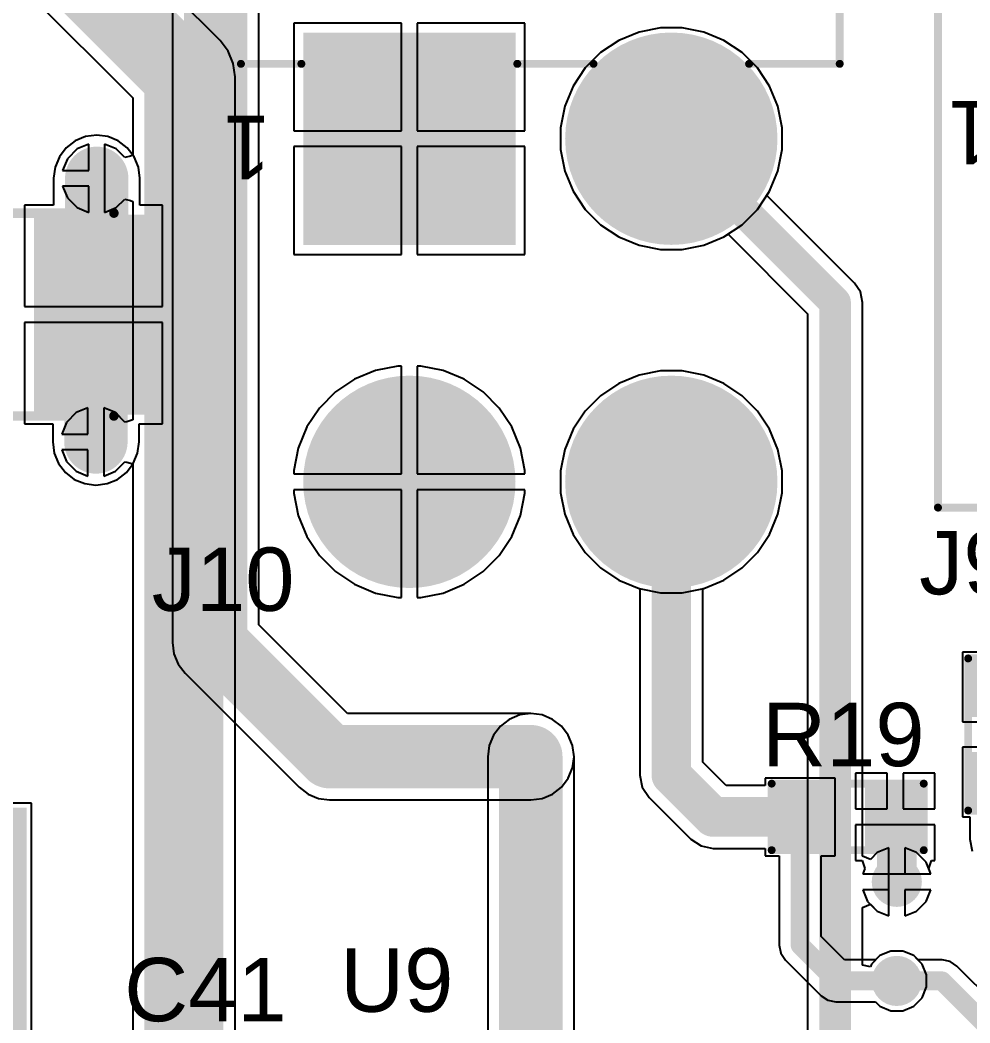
# Model space of a CAD drawing. Header units: millimetres. Extents: x -11 to 156, y -11 to 109.
# Drawn here: x 85.16 to 100.38, y 68.15 to 84.22 of the extents above; entities that cross this region are included whole.
import ezdxf

# ---------------------------------------------------------------- set-up
doc = ezdxf.new("R2010")
doc.units = ezdxf.units.MM
for name, color, linetype in [('BottomLayer', 5, 'Continuous'), ('BottomSolder', 6, 'Continuous'), ('Mechanical1', 6, 'Continuous'), ('MultiLayer', 9, 'Continuous'), ('PadHoleLayer', 156, 'Continuous'), ('TopLayer', 1, 'Continuous'), ('TopOverlay', 2, 'Continuous'), ('TopPaste', 8, 'Continuous'), ('TopSolder', 216, 'Continuous'), ('ViaHoleLayer', 16, 'Continuous')]:
    doc.layers.add(name, color=color, linetype=linetype)
doc.styles.add('Arial', font='', dxfattribs={"height": 0.2})
doc.styles.get('Arial').set_extended_font_data('Arial')

# ---------------------------------------------------------------- blocks, each defined once
blk = doc.blocks.new('R___0603_27')
at = {"layer": 'TopLayer'}
for points in [[(-0.381, 0.4445), (-0.381, -0.4445), (-1.143, -0.4445), (-1.143, 0.4445)], [(1.143, 0.4445), (1.143, -0.4445), (0.381, -0.4445), (0.381, 0.4445)]]:
    blk.add_hatch(color=1, dxfattribs=at).paths.add_polyline_path(points)
at = {"layer": 'TopPaste'}
for points in [[(-0.381, 0.4445), (-0.381, -0.4445), (-1.143, -0.4445), (-1.143, 0.4445)], [(1.143, 0.4445), (1.143, -0.4445), (0.381, -0.4445), (0.381, 0.4445)]]:
    blk.add_hatch(color=8, dxfattribs=at).paths.add_polyline_path(points)
at = {"layer": 'TopSolder'}
for points in [[(-0.2794, 0.5461), (-0.2794, -0.5461), (-1.2446, -0.5461), (-1.2446, 0.5461)], [(1.2446, 0.5461), (1.2446, -0.5461), (0.2794, -0.5461), (0.2794, 0.5461)]]:
    blk.add_hatch(color=216, dxfattribs=at).paths.add_polyline_path(points)
at = {"layer": 'TopOverlay', "const_width": 0.127}
for points in [[(-1.2192, 0.5334), (1.2192, 0.5334)], [(-1.2192, 0.5334), (-1.2192, -0.5334)], [(1.2192, 0.5334), (1.2192, -0.5334)], [(-1.2192, -0.5334), (1.2192, -0.5334)]]:
    blk.add_lwpolyline(points, dxfattribs=at)
at = {"layer": 'TopOverlay', "const_width": 0.0635}
for points in [[(-1.25095, 0.5334, 1), (-1.18745, 0.5334, 1)], [(-1.25095, 0.5334, 1), (-1.18745, 0.5334, 1)], [(1.18745, 0.5334, 1), (1.25095, 0.5334, 1)], [(1.18745, 0.5334, 1), (1.25095, 0.5334, 1)], [(-1.25095, -0.5334, 1), (-1.18745, -0.5334, 1)], [(-1.25095, -0.5334, 1), (-1.18745, -0.5334, 1)], [(1.18745, -0.5334, 1), (1.25095, -0.5334, 1)], [(1.18745, -0.5334, 1), (1.25095, -0.5334, 1)]]:
    blk.add_lwpolyline(points, format="xyb", close=True, dxfattribs=at)
blk = doc.blocks.new('R___0603_41')
at = {"layer": 'TopLayer'}
for points in [[(-0.381, 0.4445), (-0.381, -0.4445), (-1.143, -0.4445), (-1.143, 0.4445)], [(1.143, 0.4445), (1.143, -0.4445), (0.381, -0.4445), (0.381, 0.4445)]]:
    blk.add_hatch(color=1, dxfattribs=at).paths.add_polyline_path(points)
at = {"layer": 'TopPaste'}
for points in [[(-0.381, 0.4445), (-0.381, -0.4445), (-1.143, -0.4445), (-1.143, 0.4445)], [(1.143, 0.4445), (1.143, -0.4445), (0.381, -0.4445), (0.381, 0.4445)]]:
    blk.add_hatch(color=8, dxfattribs=at).paths.add_polyline_path(points)
at = {"layer": 'TopSolder'}
for points in [[(-0.2794, 0.5461), (-0.2794, -0.5461), (-1.2446, -0.5461), (-1.2446, 0.5461)], [(1.2446, 0.5461), (1.2446, -0.5461), (0.2794, -0.5461), (0.2794, 0.5461)]]:
    blk.add_hatch(color=216, dxfattribs=at).paths.add_polyline_path(points)
at = {"layer": 'TopOverlay', "const_width": 0.127}
for points in [[(-1.2192, 0.5334), (-1.2192, -0.5334)], [(1.2192, 0.5334), (-1.2192, 0.5334)], [(1.2192, 0.5334), (1.2192, -0.5334)], [(1.2192, -0.5334), (-1.2192, -0.5334)]]:
    blk.add_lwpolyline(points, dxfattribs=at)
at = {"layer": 'TopOverlay', "const_width": 0.0635}
for points in [[(-1.25095, 0.5334, 1), (-1.18745, 0.5334, 1)], [(-1.25095, 0.5334, 1), (-1.18745, 0.5334, 1)], [(1.18745, 0.5334, 1), (1.25095, 0.5334, 1)], [(1.18745, 0.5334, 1), (1.25095, 0.5334, 1)], [(-1.25095, -0.5334, 1), (-1.18745, -0.5334, 1)], [(-1.25095, -0.5334, 1), (-1.18745, -0.5334, 1)], [(1.18745, -0.5334, 1), (1.25095, -0.5334, 1)], [(1.18745, -0.5334, 1), (1.25095, -0.5334, 1)]]:
    blk.add_lwpolyline(points, format="xyb", close=True, dxfattribs=at)
blk = doc.blocks.new('SMMS1050_470M_64')
at = {"layer": 'TopLayer'}
for points in [[(-6.8, 2.05), (-2.7, 2.05), (-2.7, -2.05), (-6.8, -2.05)], [(2.7, 2.05), (6.8, 2.05), (6.8, -2.05), (2.7, -2.05)]]:
    blk.add_hatch(color=1, dxfattribs=at).paths.add_polyline_path(points)
at = {"layer": 'TopPaste'}
for points in [[(-6.8, 2.05), (-2.7, 2.05), (-2.7, -2.05), (-6.8, -2.05)], [(2.7, 2.05), (6.8, 2.05), (6.8, -2.05), (2.7, -2.05)]]:
    blk.add_hatch(color=8, dxfattribs=at).paths.add_polyline_path(points)
at = {"layer": 'TopSolder'}
for points in [[(-6.902, 2.152), (-2.598, 2.152), (-2.598, -2.152), (-6.902, -2.152)], [(2.598, 2.152), (6.902, 2.152), (6.902, -2.152), (2.598, -2.152)]]:
    blk.add_hatch(color=216, dxfattribs=at).paths.add_polyline_path(points)
at = {"layer": 'TopOverlay', "const_width": 0.127}
for points in [[(-5.75, 5), (0, 5)], [(-5.75, 2.21), (-5.75, 5)], [(0, 5), (5.75, 5)], [(5.75, 2.21), (5.75, 5)], [(-5.75, -5), (-5.75, -2.21)], [(5.75, -5), (5.75, -2.21)], [(-5.75, -5), (0, -5)], [(0, -5), (5.75, -5)]]:
    blk.add_lwpolyline(points, dxfattribs=at)
at = {"layer": 'TopOverlay', "const_width": 0.0635}
for points in [[(-5.782, 5, 1), (-5.718, 5, 1)], [(-5.782, 5, 1), (-5.718, 5, 1)], [(-0.032, 5, 1), (0.032, 5, 1)], [(-0.032, 5, 1), (0.032, 5, 1)], [(5.718, 5, 1), (5.782, 5, 1)], [(5.718, 5, 1), (5.782, 5, 1)], [(-5.782, 2.21, 1), (-5.718, 2.21, 1)], [(5.718, 2.21, 1), (5.782, 2.21, 1)], [(-5.782, -2.21, 1), (-5.718, -2.21, 1)], [(5.718, -2.21, 1), (5.782, -2.21, 1)], [(-5.782, -5, 1), (-5.718, -5, 1)], [(-5.782, -5, 1), (-5.718, -5, 1)], [(-0.032, -5, 1), (0.032, -5, 1)], [(-0.032, -5, 1), (0.032, -5, 1)], [(5.718, -5, 1), (5.782, -5, 1)], [(5.718, -5, 1), (5.782, -5, 1)]]:
    blk.add_lwpolyline(points, format="xyb", close=True, dxfattribs=at)
blk = doc.blocks.new('0039300040_80')
at = {"layer": 'BottomLayer'}
h = blk.add_hatch(color=5, dxfattribs=at)
edge = h.paths.add_edge_path()
edge.add_arc((-2.1, 2.75), 1.6, 0, 360)
h = blk.add_hatch(color=5, dxfattribs=at)
edge = h.paths.add_edge_path()
edge.add_arc((2.1, 2.75), 1.6, 0, 360)
h = blk.add_hatch(color=5, dxfattribs=at)
edge = h.paths.add_edge_path()
edge.add_arc((-2.1, -2.75), 1.6, 0, 360)
blk.add_hatch(color=5, dxfattribs=at).paths.add_polyline_path([(0.5, -1.15), (3.7, -1.15), (3.7, -4.35), (0.5, -4.35)])
at = {"layer": 'BottomSolder'}
h = blk.add_hatch(color=6, dxfattribs=at)
edge = h.paths.add_edge_path()
edge.add_arc((-2.1, 2.75), 1.702, 0, 360)
h = blk.add_hatch(color=6, dxfattribs=at)
edge = h.paths.add_edge_path()
edge.add_arc((2.1, 2.75), 1.702, 0, 360)
h = blk.add_hatch(color=6, dxfattribs=at)
edge = h.paths.add_edge_path()
edge.add_arc((-2.1, -2.75), 1.702, 0, 360)
blk.add_hatch(color=6, dxfattribs=at).paths.add_polyline_path([(0.398, -1.048), (3.802, -1.048), (3.802, -4.452), (0.398, -4.452)])
at = {"layer": 'MultiLayer'}
h = blk.add_hatch(color=9, dxfattribs=at)
edge = h.paths.add_edge_path()
edge.add_arc((-2.1, 2.75), 1.6, 0, 360)
h = blk.add_hatch(color=9, dxfattribs=at)
edge = h.paths.add_edge_path()
edge.add_arc((2.1, 2.75), 1.6, 0, 360)
h = blk.add_hatch(color=9, dxfattribs=at)
edge = h.paths.add_edge_path()
edge.add_arc((-2.1, -2.75), 1.6, 0, 360)
blk.add_hatch(color=9, dxfattribs=at).paths.add_polyline_path([(0.5, -1.15), (3.7, -1.15), (3.7, -4.35), (0.5, -4.35)])
at = {"layer": 'PadHoleLayer'}
h = blk.add_hatch(color=156, dxfattribs=at)
edge = h.paths.add_edge_path()
edge.add_arc((-2.1, 2.75), 0.91, 0, 360)
h = blk.add_hatch(color=156, dxfattribs=at)
edge = h.paths.add_edge_path()
edge.add_arc((2.1, 2.75), 0.91, 0, 360)
h = blk.add_hatch(color=156, dxfattribs=at)
edge = h.paths.add_edge_path()
edge.add_arc((-2.1, -2.75), 0.91, 0, 360)
h = blk.add_hatch(color=156, dxfattribs=at)
edge = h.paths.add_edge_path()
edge.add_arc((2.1, -2.75), 0.91, 0, 360)
at = {"layer": 'TopLayer'}
h = blk.add_hatch(color=1, dxfattribs=at)
edge = h.paths.add_edge_path()
edge.add_arc((-2.1, 2.75), 1.6, 0, 360)
h = blk.add_hatch(color=1, dxfattribs=at)
edge = h.paths.add_edge_path()
edge.add_arc((2.1, 2.75), 1.6, 0, 360)
h = blk.add_hatch(color=1, dxfattribs=at)
edge = h.paths.add_edge_path()
edge.add_arc((-2.1, -2.75), 1.6, 0, 360)
blk.add_hatch(color=1, dxfattribs=at).paths.add_polyline_path([(0.5, -1.15), (3.7, -1.15), (3.7, -4.35), (0.5, -4.35)])
at = {"layer": 'TopSolder'}
h = blk.add_hatch(color=216, dxfattribs=at)
edge = h.paths.add_edge_path()
edge.add_arc((-2.1, 2.75), 1.702, 0, 360)
h = blk.add_hatch(color=216, dxfattribs=at)
edge = h.paths.add_edge_path()
edge.add_arc((2.1, 2.75), 1.702, 0, 360)
h = blk.add_hatch(color=216, dxfattribs=at)
edge = h.paths.add_edge_path()
edge.add_arc((-2.1, -2.75), 1.702, 0, 360)
blk.add_hatch(color=216, dxfattribs=at).paths.add_polyline_path([(0.398, -1.048), (3.802, -1.048), (3.802, -4.452), (0.398, -4.452)])
at = {"layer": 'Mechanical1'}
for points, const_width in [([(1.6, -10.25, 1), (-1.6, -10.25, 1)], 0.00508), ([(-1.601, -10.25, 1), (-1.599, -10.25, 1)], 0.00254), ([(1.599, -10.25, 1), (1.601, -10.25, 1)], 0.00254)]:
    blk.add_lwpolyline(points, format="xyb", close=True, dxfattribs=dict(at, const_width=const_width))
at = {"layer": 'MultiLayer'}
for p, q in [((-0.157, -8.664), (-0.464, -8.725)), ((0.157, -8.664), (-0.157, -8.664)), ((0.464, -8.725), (0.157, -8.664)), ((-0.464, -8.725), (-0.754, -8.844)), ((0.754, -8.844), (0.464, -8.725)), ((-0.754, -8.844), (-1.015, -9.018)), ((1.015, -9.018), (0.754, -8.844)), ((-1.015, -9.018), (-1.238, -9.238)), ((1.238, -9.238), (1.015, -9.018)), ((-1.238, -9.238), (-1.413, -9.498)), ((1.413, -9.498), (1.238, -9.238)), ((-1.413, -9.498), (-1.535, -9.787)), ((1.535, -9.786), (1.413, -9.498)), ((-1.535, -9.787), (-1.598, -10.093)), ((1.599, -10.093), (1.535, -9.786)), ((-1.598, -10.093), (-1.6, -10.25)), ((1.6, -10.25), (1.599, -10.093)), ((-1.6, -10.25), (-1.598, -10.407)), ((1.599, -10.407), (1.6, -10.25)), ((1.6, -10.25), (1.6, -10.25)), ((-1.598, -10.407), (-1.535, -10.714)), ((1.535, -10.714), (1.599, -10.407)), ((-1.535, -10.714), (-1.413, -11.002)), ((1.413, -11.002), (1.535, -10.714)), ((-1.413, -11.002), (-1.238, -11.262)), ((1.238, -11.262), (1.413, -11.002)), ((-1.238, -11.262), (-1.015, -11.483)), ((1.015, -11.482), (1.238, -11.262)), ((-1.015, -11.483), (-0.754, -11.656)), ((0.754, -11.656), (1.015, -11.482)), ((-0.754, -11.656), (-0.464, -11.775)), ((0.464, -11.775), (0.754, -11.656)), ((-0.464, -11.775), (-0.157, -11.836)), ((-0.157, -11.836), (0.157, -11.836)), ((0.157, -11.836), (0.464, -11.775))]:
    blk.add_line(p, q, dxfattribs=at)
for points, const_width in [([(1.6, -10.25, 1), (-1.6, -10.25, 1)], 0.254), ([(-1.663, -10.25, 1), (-1.536, -10.25, 1)], 0.127), ([(1.536, -10.25, 1), (1.663, -10.25, 1)], 0.127)]:
    blk.add_lwpolyline(points, format="xyb", close=True, dxfattribs=dict(at, const_width=const_width))
at = {"layer": 'TopOverlay', "const_width": 0.127}
for points in [[(-3.347, -3.95), (-4.8, -3.95)], [(-4.8, -3.95), (-4.8, -16.75)], [(0.369, -3.95), (-0.853, -3.95)], [(4.8, -3.95), (3.831, -3.95)], [(4.8, -3.95), (4.8, -16.75)], [(1.27, -14.731), (-1.27, -14.731)], [(-1.27, -14.731), (-1.27, -16.72)], [(1.27, -14.731), (1.27, -16.72)], [(1.27, -15.748), (-1.27, -15.748)], [(4.8, -16.75), (-4.8, -16.75)]]:
    blk.add_lwpolyline(points, dxfattribs=at)
at = {"layer": 'TopOverlay', "const_width": 0.0635}
for points in [[(-4.832, -3.95, 1), (-4.768, -3.95, 1)], [(-4.832, -3.95, 1), (-4.768, -3.95, 1)], [(-3.379, -3.95, 1), (-3.315, -3.95, 1)], [(-0.885, -3.95, 1), (-0.822, -3.95, 1)], [(0.337, -3.95, 1), (0.401, -3.95, 1)], [(3.799, -3.95, 1), (3.863, -3.95, 1)], [(4.768, -3.95, 1), (4.832, -3.95, 1)], [(4.768, -3.95, 1), (4.832, -3.95, 1)], [(-1.302, -14.731, 1), (-1.238, -14.731, 1)], [(-1.302, -14.731, 1), (-1.238, -14.731, 1)], [(1.238, -14.731, 1), (1.302, -14.731, 1)], [(1.238, -14.731, 1), (1.302, -14.731, 1)], [(-1.302, -15.748, 1), (-1.238, -15.748, 1)], [(1.238, -15.748, 1), (1.302, -15.748, 1)], [(-4.832, -16.75, 1), (-4.768, -16.75, 1)], [(-4.832, -16.75, 1), (-4.768, -16.75, 1)], [(-1.302, -16.72, 1), (-1.238, -16.72, 1)], [(1.238, -16.72, 1), (1.302, -16.72, 1)], [(4.768, -16.75, 1), (4.832, -16.75, 1)], [(4.768, -16.75, 1), (4.832, -16.75, 1)]]:
    blk.add_lwpolyline(points, format="xyb", close=True, dxfattribs=at)
at = {"layer": 'TopOverlay'}
blk.add_text('1', height=1.016, dxfattribs=at).set_placement((4.326, -3.117))
blk = doc.blocks.new('0039301100_81')
at = {"layer": 'TopOverlay', "const_width": 0.127}
for points in [[(3.1, 6.04), (1.476, 6.04)], [(3.1, 6.04), (3.1, -13.9)]]:
    blk.add_lwpolyline(points, dxfattribs=at)
at = {"layer": 'TopOverlay', "const_width": 0.0635}
blk.add_lwpolyline([(3.068, 6.04, 1), (3.132, 6.04, 1)], format="xyb", close=True, dxfattribs=at)
blk.add_lwpolyline([(3.068, 6.04, 1), (3.132, 6.04, 1)], format="xyb", close=True, dxfattribs=at)
at = {"layer": 'TopOverlay'}
blk.add_text('1', height=1.016, dxfattribs=at).set_placement((2.181, -0.479))
blk = doc.blocks.new('C____B_97')
at = {"layer": 'TopLayer'}
for points in [[(-2.55, -1.5), (-2.55, 1.5), (-0.85, 1.5), (-0.85, -1.5)], [(0.85, -1.5), (0.85, 1.5), (2.55, 1.5), (2.55, -1.5)]]:
    blk.add_hatch(color=1, dxfattribs=at).paths.add_polyline_path(points)
at = {"layer": 'TopPaste'}
for points in [[(-2.55, -1.5), (-2.55, 1.5), (-0.85, 1.5), (-0.85, -1.5)], [(0.85, -1.5), (0.85, 1.5), (2.55, 1.5), (2.55, -1.5)]]:
    blk.add_hatch(color=8, dxfattribs=at).paths.add_polyline_path(points)
at = {"layer": 'TopSolder'}
for points in [[(-2.652, -1.602), (-2.652, 1.602), (-0.748, 1.602), (-0.748, -1.602)], [(0.748, -1.602), (0.748, 1.602), (2.652, 1.602), (2.652, -1.602)]]:
    blk.add_hatch(color=216, dxfattribs=at).paths.add_polyline_path(points)
at = {"layer": 'TopOverlay'}
for points, const_width in [([(-1.934, 1.626), (2.028, 1.626)], 0.152), ([(-3.023, -0.254), (-3.023, 0.406)], 0.127), ([(-3.353, 0.051), (-2.692, 0.051)], 0.127), ([(-1.934, -1.626), (2.028, -1.626)], 0.152)]:
    blk.add_lwpolyline(points, dxfattribs=dict(at, const_width=const_width))
for points, const_width in [([(-1.972, 1.626, 1), (-1.896, 1.626, 1)], 0.0762), ([(1.99, 1.626, 1), (2.066, 1.626, 1)], 0.0762), ([(-3.054, 0.406, 1), (-2.991, 0.406, 1)], 0.0635), ([(-3.385, 0.051, 1), (-3.321, 0.051, 1)], 0.0635), ([(-2.724, 0.051, 1), (-2.661, 0.051, 1)], 0.0635), ([(-3.054, -0.254, 1), (-2.991, -0.254, 1)], 0.0635), ([(-1.972, -1.626, 1), (-1.896, -1.626, 1)], 0.0762), ([(1.99, -1.626, 1), (2.066, -1.626, 1)], 0.0762)]:
    blk.add_lwpolyline(points, format="xyb", close=True, dxfattribs=dict(at, const_width=const_width))

msp = doc.modelspace()

# ---------------------------------------------------------------- hatches: boundary and pattern name
at = {"layer": 'BottomLayer'}
h = msp.add_hatch(color=5, dxfattribs=at)
edge = h.paths.add_edge_path()
edge.add_arc((86.385, 81.686), 0.3, 0, 360)
h = msp.add_hatch(color=5, dxfattribs=at)
edge = h.paths.add_edge_path()
edge.add_arc((86.372, 77.46), 0.3, 0, 360)
h = msp.add_hatch(color=5, dxfattribs=at)
edge = h.paths.add_edge_path()
edge.add_arc((93.345, 72.415), 0.3, 0, 360)
h = msp.add_hatch(color=5, dxfattribs=at)
edge = h.paths.add_edge_path()
edge.add_arc((99.212, 70.409), 0.3, 0, 360)
h = msp.add_hatch(color=5, dxfattribs=at)
edge = h.paths.add_edge_path()
edge.add_arc((99.212, 68.821), 0.3, 0, 360)
at = {"layer": 'BottomSolder'}
h = msp.add_hatch(color=6, dxfattribs=at)
edge = h.paths.add_edge_path()
edge.add_arc((86.385, 81.686), 0.402, 0, 360)
h = msp.add_hatch(color=6, dxfattribs=at)
edge = h.paths.add_edge_path()
edge.add_arc((86.372, 77.46), 0.402, 0, 360)
h = msp.add_hatch(color=6, dxfattribs=at)
edge = h.paths.add_edge_path()
edge.add_arc((93.345, 72.415), 0.402, 0, 360)
h = msp.add_hatch(color=6, dxfattribs=at)
edge = h.paths.add_edge_path()
edge.add_arc((99.212, 70.409), 0.402, 0, 360)
h = msp.add_hatch(color=6, dxfattribs=at)
edge = h.paths.add_edge_path()
edge.add_arc((99.212, 68.821), 0.402, 0, 360)
at = {"layer": 'TopLayer'}
h = msp.add_hatch(color=1, dxfattribs=at)
edge = h.paths.add_edge_path()
edge.add_arc((86.385, 81.686), 0.3, 0, 360)
h = msp.add_hatch(color=1, dxfattribs=at)
edge = h.paths.add_edge_path()
edge.add_arc((86.372, 77.46), 0.3, 0, 360)
h = msp.add_hatch(color=1, dxfattribs=at)
edge = h.paths.add_edge_path()
edge.add_arc((93.345, 72.415), 0.3, 0, 360)
h = msp.add_hatch(color=1, dxfattribs=at)
edge = h.paths.add_edge_path()
edge.add_arc((99.212, 70.409), 0.3, 0, 360)
h = msp.add_hatch(color=1, dxfattribs=at)
edge = h.paths.add_edge_path()
edge.add_arc((99.212, 68.821), 0.3, 0, 360)
at = {"layer": 'TopSolder'}
h = msp.add_hatch(color=216, dxfattribs=at)
edge = h.paths.add_edge_path()
edge.add_arc((86.385, 81.686), 0.402, 0, 360)
h = msp.add_hatch(color=216, dxfattribs=at)
edge = h.paths.add_edge_path()
edge.add_arc((86.372, 77.46), 0.402, 0, 360)
h = msp.add_hatch(color=216, dxfattribs=at)
edge = h.paths.add_edge_path()
edge.add_arc((93.345, 72.415), 0.402, 0, 360)
h = msp.add_hatch(color=216, dxfattribs=at)
edge = h.paths.add_edge_path()
edge.add_arc((99.212, 70.409), 0.402, 0, 360)
h = msp.add_hatch(color=216, dxfattribs=at)
edge = h.paths.add_edge_path()
edge.add_arc((99.212, 68.821), 0.402, 0, 360)
at = {"layer": 'ViaHoleLayer'}
h = msp.add_hatch(color=16, dxfattribs=at)
edge = h.paths.add_edge_path()
edge.add_arc((86.385, 81.686), 0.15, 0, 360)
h = msp.add_hatch(color=16, dxfattribs=at)
edge = h.paths.add_edge_path()
edge.add_arc((86.372, 77.46), 0.15, 0, 360)
h = msp.add_hatch(color=16, dxfattribs=at)
edge = h.paths.add_edge_path()
edge.add_arc((93.345, 72.415), 0.15, 0, 360)
h = msp.add_hatch(color=16, dxfattribs=at)
edge = h.paths.add_edge_path()
edge.add_arc((99.212, 70.409), 0.15, 0, 360)
h = msp.add_hatch(color=16, dxfattribs=at)
edge = h.paths.add_edge_path()
edge.add_arc((99.212, 68.821), 0.15, 0, 360)

# ---------------------------------------------------------------- linework, layer by layer
at = {"layer": 'BottomLayer'}
for p, q in [((78.1, 91.837), (86.963, 82.974)), ((88.362, 83.893), (80.612, 91.643)), ((91.27, 84.175), (89.543, 84.175)), ((89.543, 84.175), (89.543, 82.448)), ((91.27, 82.448), (91.27, 84.175)), ((93.251, 84.175), (91.524, 84.175)), ((91.524, 84.175), (91.524, 82.448)), ((93.251, 82.448), (93.251, 84.175)), ((95.422, 84.099), (95.079, 84.031)), ((95.773, 84.099), (95.422, 84.099)), ((96.116, 84.031), (95.773, 84.099)), ((95.079, 84.031), (94.755, 83.897)), ((96.44, 83.897), (96.116, 84.031)), ((88.492, 83.724), (88.362, 83.893)), ((94.755, 83.897), (94.464, 83.702)), ((96.731, 83.702), (96.44, 83.897)), ((88.574, 83.526), (88.492, 83.724)), ((94.464, 83.702), (94.217, 83.455)), ((96.978, 83.455), (96.731, 83.702)), ((88.602, 83.314), (88.574, 83.526)), ((94.217, 83.455), (94.022, 83.164)), ((97.173, 83.164), (96.978, 83.455)), ((88.602, 46.304), (88.602, 83.314)), ((94.022, 83.164), (93.888, 82.84)), ((97.307, 82.84), (97.173, 83.164)), ((86.963, 82.974), (86.963, 82.059)), ((93.888, 82.84), (93.82, 82.496)), ((97.375, 82.496), (97.307, 82.84)), ((93.82, 82.496), (93.82, 82.146)), ((97.375, 82.146), (97.375, 82.496)), ((89.543, 82.448), (91.27, 82.448)), ((91.524, 82.448), (93.251, 82.448)), ((86.072, 82.156), (85.916, 82)), ((86.258, 82.233), (86.072, 82.156)), ((86.258, 81.813), (86.258, 82.233)), ((86.699, 82.156), (86.512, 82.233)), ((86.512, 82.233), (86.512, 81.686)), ((86.836, 82.02), (86.699, 82.156)), ((91.27, 82.194), (89.543, 82.194)), ((89.543, 82.194), (89.543, 80.467)), ((91.27, 80.467), (91.27, 82.194)), ((93.251, 82.194), (91.524, 82.194)), ((91.524, 82.194), (91.524, 80.467)), ((93.251, 80.467), (93.251, 82.194)), ((93.82, 82.146), (93.888, 81.803)), ((97.307, 81.803), (97.375, 82.146)), ((85.916, 82), (85.838, 81.813)), ((86.928, 82.04), (86.836, 82.02)), ((86.963, 82.059), (86.928, 82.04)), ((85.838, 81.813), (86.258, 81.813)), ((86.512, 81.686), (86.512, 81.139)), ((93.888, 81.803), (94.022, 81.479)), ((97.173, 81.479), (97.307, 81.803)), ((86.258, 81.559), (85.838, 81.559)), ((85.838, 81.559), (85.916, 81.373)), ((86.258, 81.139), (86.258, 81.559)), ((85.916, 81.373), (86.072, 81.217)), ((86.699, 81.217), (86.836, 81.353)), ((86.836, 81.353), (86.928, 81.333)), ((94.022, 81.479), (94.217, 81.188)), ((97.129, 81.413), (97.173, 81.479)), ((98.533, 80.008), (97.129, 81.413)), ((86.072, 81.217), (86.258, 81.139)), ((86.512, 81.139), (86.699, 81.217)), ((86.928, 81.333), (86.963, 81.314)), ((86.963, 81.314), (86.963, 77.813)), ((94.217, 81.188), (94.464, 80.94)), ((94.464, 80.94), (94.755, 80.746)), ((94.755, 80.746), (95.079, 80.612)), ((96.116, 80.612), (96.44, 80.746)), ((96.44, 80.746), (96.506, 80.79)), ((96.506, 80.79), (97.782, 79.515)), ((95.079, 80.612), (95.422, 80.544)), ((95.422, 80.544), (95.773, 80.544)), ((95.773, 80.544), (96.116, 80.612)), ((89.543, 80.467), (91.27, 80.467)), ((91.524, 80.467), (93.251, 80.467)), ((98.629, 79.866), (98.533, 80.008)), ((98.533, 80.008), (98.533, 80.008)), ((98.662, 79.697), (98.629, 79.866)), ((98.662, 70.822), (98.662, 79.697)), ((97.782, 79.515), (97.782, 66.073)), ((91.215, 78.676), (90.857, 78.604)), ((91.27, 78.676), (91.215, 78.676)), ((91.27, 76.949), (91.27, 78.676)), ((91.58, 78.676), (91.524, 78.676)), ((91.524, 78.676), (91.524, 76.949)), ((91.938, 78.604), (91.58, 78.676)), ((90.519, 78.465), (90.215, 78.262)), ((90.857, 78.604), (90.519, 78.465)), ((92.276, 78.465), (91.938, 78.604)), ((92.579, 78.262), (92.276, 78.465)), ((95.079, 78.531), (94.755, 78.397)), ((95.422, 78.599), (95.079, 78.531)), ((95.773, 78.599), (95.422, 78.599)), ((96.116, 78.531), (95.773, 78.599)), ((96.44, 78.397), (96.116, 78.531)), ((94.755, 78.397), (94.464, 78.202)), ((96.731, 78.202), (96.44, 78.397)), ((90.215, 78.262), (89.957, 78.003)), ((92.837, 78.003), (92.579, 78.262)), ((94.464, 78.202), (94.217, 77.955)), ((96.978, 77.955), (96.731, 78.202)), ((86.245, 78.007), (86.058, 77.93)), ((86.245, 77.587), (86.245, 78.007)), ((86.686, 77.93), (86.499, 78.007)), ((86.499, 78.007), (86.499, 77.46)), ((89.957, 78.003), (89.754, 77.7)), ((93.04, 77.7), (92.837, 78.003)), ((86.058, 77.93), (85.902, 77.774)), ((86.836, 77.78), (86.686, 77.93)), ((86.963, 77.813), (86.866, 77.782)), ((94.217, 77.955), (94.022, 77.664)), ((97.173, 77.664), (96.978, 77.955)), ((85.902, 77.774), (85.825, 77.587)), ((86.866, 77.782), (86.836, 77.78)), ((89.754, 77.7), (89.615, 77.362)), ((93.18, 77.362), (93.04, 77.7)), ((94.022, 77.664), (93.888, 77.34)), ((97.307, 77.34), (97.173, 77.664)), ((85.825, 77.587), (86.245, 77.587)), ((86.245, 77.333), (85.825, 77.333)), ((85.825, 77.333), (85.902, 77.146)), ((86.245, 76.913), (86.245, 77.333)), ((86.499, 77.46), (86.499, 76.913)), ((89.615, 77.362), (89.543, 77.004)), ((93.251, 77.004), (93.18, 77.362)), ((93.888, 77.34), (93.82, 76.997)), ((97.375, 76.997), (97.307, 77.34)), ((85.902, 77.146), (86.058, 76.99)), ((86.686, 76.99), (86.836, 77.14)), ((86.836, 77.14), (86.866, 77.138)), ((86.866, 77.138), (86.963, 77.107)), ((86.963, 77.107), (86.963, 46.304)), ((89.543, 77.004), (89.543, 76.949)), ((93.251, 76.949), (93.251, 77.004)), ((86.058, 76.99), (86.245, 76.913)), ((86.499, 76.913), (86.686, 76.99)), ((89.543, 76.949), (91.27, 76.949)), ((91.524, 76.949), (93.251, 76.949)), ((93.82, 76.997), (93.82, 76.646)), ((97.375, 76.646), (97.375, 76.997)), ((91.27, 76.695), (89.543, 76.695)), ((89.543, 76.695), (89.543, 76.639)), ((91.27, 74.968), (91.27, 76.695)), ((93.251, 76.695), (91.524, 76.695)), ((91.524, 76.695), (91.524, 74.968)), ((93.251, 76.639), (93.251, 76.695)), ((89.543, 76.639), (89.615, 76.281)), ((93.18, 76.281), (93.251, 76.639)), ((93.82, 76.646), (93.888, 76.303)), ((97.307, 76.303), (97.375, 76.646)), ((89.615, 76.281), (89.754, 75.943)), ((93.04, 75.943), (93.18, 76.281)), ((93.888, 76.303), (94.022, 75.979)), ((97.173, 75.979), (97.307, 76.303)), ((89.754, 75.943), (89.957, 75.64)), ((92.837, 75.64), (93.04, 75.943)), ((94.022, 75.979), (94.217, 75.688)), ((96.978, 75.688), (97.173, 75.979)), ((89.957, 75.64), (90.215, 75.381)), ((92.579, 75.381), (92.837, 75.64)), ((94.217, 75.688), (94.464, 75.441)), ((96.731, 75.441), (96.978, 75.688)), ((94.464, 75.441), (94.755, 75.246)), ((96.44, 75.246), (96.731, 75.441)), ((90.215, 75.381), (90.519, 75.179)), ((92.276, 75.179), (92.579, 75.381)), ((94.755, 75.246), (95.079, 75.112)), ((96.116, 75.112), (96.44, 75.246)), ((90.519, 75.179), (90.857, 75.039)), ((91.938, 75.039), (92.276, 75.179)), ((95.079, 75.112), (95.422, 75.044)), ((95.773, 75.044), (96.116, 75.112)), ((90.857, 75.039), (91.215, 74.968)), ((91.215, 74.968), (91.27, 74.968)), ((91.524, 74.968), (91.58, 74.968)), ((91.58, 74.968), (91.938, 75.039)), ((95.422, 75.044), (95.773, 75.044)), ((92.999, 73.014), (92.856, 72.905)), ((93.166, 73.084), (92.999, 73.014)), ((93.345, 73.107), (93.166, 73.084)), ((93.524, 73.084), (93.345, 73.107)), ((93.691, 73.014), (93.524, 73.084)), ((93.834, 72.905), (93.691, 73.014)), ((92.856, 72.905), (92.746, 72.761)), ((93.944, 72.761), (93.834, 72.905)), ((92.746, 72.761), (92.677, 72.594)), ((94.013, 72.594), (93.944, 72.761)), ((92.677, 72.594), (92.653, 72.415)), ((94.037, 72.415), (94.013, 72.594)), ((92.653, 72.415), (92.653, 56.363)), ((94.037, 56.363), (94.037, 72.415)), ((99.085, 70.956), (98.899, 70.878)), ((99.085, 70.409), (99.085, 70.956)), ((99.526, 70.878), (99.339, 70.956)), ((99.339, 70.956), (99.339, 70.536)), ((98.789, 70.769), (98.662, 70.822)), ((98.899, 70.878), (98.789, 70.769)), ((99.682, 70.723), (99.526, 70.878)), ((99.759, 70.536), (99.682, 70.723)), ((99.339, 70.536), (99.759, 70.536)), ((99.085, 69.862), (99.085, 70.409)), ((99.759, 70.282), (99.339, 70.282)), ((99.339, 70.282), (99.339, 69.862)), ((99.682, 70.095), (99.759, 70.282)), ((99.526, 69.939), (99.682, 70.095)), ((98.662, 69.996), (98.789, 70.049)), ((98.662, 69.072), (98.662, 69.996)), ((98.789, 70.049), (98.899, 69.939)), ((98.899, 69.939), (99.085, 69.862)), ((99.339, 69.862), (99.526, 69.939)), ((99.117, 69.298), (98.942, 69.226)), ((99.307, 69.298), (99.117, 69.298)), ((99.483, 69.226), (99.307, 69.298)), ((98.942, 69.226), (98.807, 69.091)), ((99.551, 69.157), (99.483, 69.226)), ((99.937, 69.157), (99.551, 69.157)), ((100.066, 69.132), (99.937, 69.157)), ((100.175, 69.059), (100.066, 69.132)), ((98.789, 69.047), (98.662, 69.072)), ((98.807, 69.091), (98.789, 69.047)), ((104.911, 64.322), (100.175, 69.059))]:
    msp.add_line(p, q, dxfattribs=at)
for points, const_width in [([(78.105, 92.991), (87.782, 83.314)], 1.27), ([(87.782, 46.304), (87.782, 83.314)], 1.27), ([(95.597, 82.321), (98.222, 79.697)], 0.508), ([(98.222, 64.897), (98.222, 79.697)], 0.508), ([(93.345, 56.363), (93.345, 72.415)], 1.016), ([(99.183, 68.821), (99.937, 68.821)], 0.305), ([(99.937, 68.821), (104.673, 64.084)], 0.305)]:
    msp.add_lwpolyline(points, dxfattribs=dict(at, const_width=const_width))
for points, const_width in [([(87.465, 83.314, 1), (88.1, 83.314, 1)], 0.635), ([(87.465, 83.314, 1), (88.1, 83.314, 1)], 0.635), ([(95.47, 82.321, 1), (95.724, 82.321, 1)], 0.254), ([(98.095, 79.697, 1), (98.349, 79.697, 1)], 0.254), ([(98.095, 79.697, 1), (98.349, 79.697, 1)], 0.254), ([(93.091, 72.415, 1), (93.599, 72.415, 1)], 0.508), ([(99.107, 68.821, 1), (99.259, 68.821, 1)], 0.152), ([(99.861, 68.821, 1), (100.013, 68.821, 1)], 0.152), ([(99.861, 68.821, 1), (100.013, 68.821, 1)], 0.152)]:
    msp.add_lwpolyline(points, format="xyb", close=True, dxfattribs=dict(at, const_width=const_width))
at = {"layer": 'TopLayer'}
for p, q in [((88.982, 74.531), (88.982, 88.24)), ((87.599, 87.953), (87.599, 74.244)), ((91.27, 84.175), (89.543, 84.175)), ((89.543, 84.175), (89.543, 82.448)), ((91.27, 82.448), (91.27, 84.175)), ((93.251, 84.175), (91.524, 84.175)), ((91.524, 84.175), (91.524, 82.448)), ((93.251, 82.448), (93.251, 84.175)), ((95.422, 84.099), (95.079, 84.031)), ((95.773, 84.099), (95.422, 84.099)), ((96.116, 84.031), (95.773, 84.099)), ((95.079, 84.031), (94.755, 83.897)), ((96.44, 83.897), (96.116, 84.031)), ((94.755, 83.897), (94.464, 83.702)), ((96.731, 83.702), (96.44, 83.897)), ((94.464, 83.702), (94.217, 83.455)), ((96.978, 83.455), (96.731, 83.702)), ((94.217, 83.455), (94.022, 83.164)), ((97.173, 83.164), (96.978, 83.455)), ((94.022, 83.164), (93.888, 82.84)), ((97.307, 82.84), (97.173, 83.164)), ((93.888, 82.84), (93.82, 82.496)), ((97.375, 82.496), (97.307, 82.84)), ((93.82, 82.496), (93.82, 82.146)), ((97.375, 82.146), (97.375, 82.496)), ((86.206, 82.355), (86.04, 82.285)), ((86.385, 82.378), (86.206, 82.355)), ((86.564, 82.355), (86.385, 82.378)), ((86.731, 82.285), (86.564, 82.355)), ((89.543, 82.448), (91.27, 82.448)), ((91.524, 82.448), (93.251, 82.448)), ((85.896, 82.176), (85.786, 82.032)), ((86.04, 82.285), (85.896, 82.176)), ((86.875, 82.176), (86.731, 82.285)), ((86.984, 82.032), (86.875, 82.176)), ((91.27, 82.194), (89.543, 82.194)), ((89.543, 82.194), (89.543, 80.467)), ((91.27, 80.467), (91.27, 82.194)), ((93.251, 82.194), (91.524, 82.194)), ((91.524, 82.194), (91.524, 80.467)), ((93.251, 80.467), (93.251, 82.194)), ((93.82, 82.146), (93.888, 81.803)), ((97.307, 81.803), (97.375, 82.146)), ((85.786, 82.032), (85.717, 81.865)), ((87.054, 81.865), (86.984, 82.032)), ((85.717, 81.865), (85.694, 81.686)), ((87.077, 81.686), (87.054, 81.865)), ((85.694, 81.686), (85.694, 81.256)), ((87.077, 81.256), (87.077, 81.686)), ((93.888, 81.803), (94.022, 81.479)), ((97.173, 81.479), (97.307, 81.803)), ((94.022, 81.479), (94.217, 81.188)), ((96.978, 81.188), (97.173, 81.479)), ((85.694, 81.256), (85.229, 81.256)), ((85.229, 81.256), (85.229, 79.629)), ((87.437, 81.256), (87.077, 81.256)), ((87.437, 79.629), (87.437, 81.256)), ((94.217, 81.188), (94.464, 80.94)), ((96.731, 80.94), (96.978, 81.188)), ((94.464, 80.94), (94.755, 80.746)), ((96.44, 80.746), (96.731, 80.94)), ((94.755, 80.746), (95.079, 80.612)), ((96.116, 80.612), (96.44, 80.746)), ((95.079, 80.612), (95.422, 80.544)), ((95.422, 80.544), (95.773, 80.544)), ((95.773, 80.544), (96.116, 80.612)), ((89.543, 80.467), (91.27, 80.467)), ((91.524, 80.467), (93.251, 80.467)), ((85.229, 79.629), (86.333, 79.629)), ((86.333, 79.629), (87.437, 79.629)), ((86.333, 79.375), (85.229, 79.375)), ((85.229, 79.375), (85.229, 77.748)), ((87.437, 79.375), (86.333, 79.375)), ((87.437, 77.748), (87.437, 79.375)), ((91.215, 78.676), (90.857, 78.604)), ((91.27, 78.676), (91.215, 78.676)), ((91.27, 76.949), (91.27, 78.676)), ((91.58, 78.676), (91.524, 78.676)), ((91.524, 78.676), (91.524, 76.949)), ((91.938, 78.604), (91.58, 78.676)), ((90.519, 78.465), (90.215, 78.262)), ((90.857, 78.604), (90.519, 78.465)), ((92.276, 78.465), (91.938, 78.604)), ((92.579, 78.262), (92.276, 78.465)), ((95.079, 78.531), (94.755, 78.397)), ((95.422, 78.599), (95.079, 78.531)), ((95.773, 78.599), (95.422, 78.599)), ((96.116, 78.531), (95.773, 78.599)), ((96.44, 78.397), (96.116, 78.531)), ((94.755, 78.397), (94.464, 78.202)), ((96.731, 78.202), (96.44, 78.397)), ((90.215, 78.262), (89.957, 78.003)), ((92.837, 78.003), (92.579, 78.262)), ((94.464, 78.202), (94.217, 77.955)), ((96.978, 77.955), (96.731, 78.202)), ((89.957, 78.003), (89.754, 77.7)), ((93.04, 77.7), (92.837, 78.003)), ((94.217, 77.955), (94.022, 77.664)), ((97.173, 77.664), (96.978, 77.955)), ((85.229, 77.748), (85.68, 77.748)), ((85.68, 77.748), (85.68, 77.46)), ((87.064, 77.46), (87.064, 77.748)), ((87.064, 77.748), (87.437, 77.748)), ((89.754, 77.7), (89.615, 77.362)), ((93.18, 77.362), (93.04, 77.7)), ((94.022, 77.664), (93.888, 77.34)), ((97.307, 77.34), (97.173, 77.664)), ((85.68, 77.46), (85.704, 77.281)), ((87.04, 77.281), (87.064, 77.46)), ((89.615, 77.362), (89.543, 77.004)), ((93.251, 77.004), (93.18, 77.362)), ((93.888, 77.34), (93.82, 76.997)), ((97.375, 76.997), (97.307, 77.34)), ((85.704, 77.281), (85.773, 77.114)), ((86.971, 77.114), (87.04, 77.281)), ((85.773, 77.114), (85.883, 76.971)), ((86.861, 76.971), (86.971, 77.114)), ((89.543, 77.004), (89.543, 76.949)), ((93.251, 76.949), (93.251, 77.004)), ((85.883, 76.971), (86.026, 76.861)), ((86.026, 76.861), (86.193, 76.792)), ((86.551, 76.792), (86.718, 76.861)), ((86.718, 76.861), (86.861, 76.971)), ((89.543, 76.949), (91.27, 76.949)), ((91.524, 76.949), (93.251, 76.949)), ((93.82, 76.997), (93.82, 76.646)), ((97.375, 76.646), (97.375, 76.997)), ((86.193, 76.792), (86.372, 76.768)), ((86.372, 76.768), (86.551, 76.792)), ((91.27, 76.695), (89.543, 76.695)), ((89.543, 76.695), (89.543, 76.639)), ((91.27, 74.968), (91.27, 76.695)), ((93.251, 76.695), (91.524, 76.695)), ((91.524, 76.695), (91.524, 74.968)), ((93.251, 76.639), (93.251, 76.695)), ((89.543, 76.639), (89.615, 76.281)), ((93.18, 76.281), (93.251, 76.639)), ((93.82, 76.646), (93.888, 76.303)), ((97.307, 76.303), (97.375, 76.646)), ((89.615, 76.281), (89.754, 75.943)), ((93.04, 75.943), (93.18, 76.281)), ((93.888, 76.303), (94.022, 75.979)), ((97.173, 75.979), (97.307, 76.303)), ((89.754, 75.943), (89.957, 75.64)), ((92.837, 75.64), (93.04, 75.943)), ((94.022, 75.979), (94.217, 75.688)), ((96.978, 75.688), (97.173, 75.979)), ((89.957, 75.64), (90.215, 75.381)), ((92.579, 75.381), (92.837, 75.64)), ((94.217, 75.688), (94.464, 75.441)), ((96.731, 75.441), (96.978, 75.688)), ((94.464, 75.441), (94.755, 75.246)), ((96.44, 75.246), (96.731, 75.441)), ((90.215, 75.381), (90.519, 75.179)), ((92.276, 75.179), (92.579, 75.381)), ((94.755, 75.246), (95.079, 75.112)), ((96.116, 75.112), (96.44, 75.246)), ((90.519, 75.179), (90.857, 75.039)), ((91.938, 75.039), (92.276, 75.179)), ((95.079, 75.112), (95.092, 75.109)), ((95.092, 75.109), (95.092, 72.119)), ((96.102, 75.109), (96.116, 75.112)), ((96.102, 72.328), (96.102, 75.109)), ((90.857, 75.039), (91.215, 74.968)), ((91.215, 74.968), (91.27, 74.968)), ((91.524, 74.968), (91.58, 74.968)), ((91.58, 74.968), (91.938, 75.039)), ((90.406, 73.107), (88.982, 74.531)), ((87.599, 74.244), (87.622, 74.065)), ((87.622, 74.065), (87.691, 73.898)), ((100.513, 74.092), (100.266, 74.092)), ((100.266, 74.092), (100.266, 72.974)), ((87.691, 73.898), (87.801, 73.755)), ((87.801, 73.755), (89.63, 71.926)), ((93.345, 73.107), (90.406, 73.107)), ((93.524, 73.084), (93.345, 73.107)), ((93.691, 73.014), (93.524, 73.084)), ((93.834, 72.905), (93.691, 73.014)), ((93.944, 72.761), (93.834, 72.905)), ((100.266, 72.974), (101.511, 72.974)), ((94.013, 72.594), (93.944, 72.761)), ((94.037, 72.415), (94.013, 72.594)), ((101.453, 72.568), (100.266, 72.568)), ((100.266, 72.568), (100.266, 71.45)), ((94.013, 72.236), (94.037, 72.415)), ((93.944, 72.07), (94.013, 72.236)), ((96.475, 71.955), (96.102, 72.328)), ((93.834, 71.926), (93.944, 72.07)), ((95.092, 72.119), (95.131, 71.925)), ((98.222, 72.072), (97.104, 72.072)), ((97.104, 72.072), (97.104, 71.955)), ((98.222, 70.828), (98.222, 72.072)), ((99.06, 72.149), (98.552, 72.149)), ((98.552, 72.149), (98.552, 71.577)), ((99.06, 71.577), (99.06, 72.149)), ((99.822, 72.149), (99.314, 72.149)), ((99.314, 72.149), (99.314, 71.577)), ((99.822, 71.577), (99.822, 72.149)), ((89.63, 71.926), (89.773, 71.816)), ((93.691, 71.816), (93.834, 71.926)), ((95.131, 71.925), (95.24, 71.762)), ((97.104, 71.955), (96.475, 71.955)), ((89.773, 71.816), (89.94, 71.747)), ((89.94, 71.747), (90.119, 71.724)), ((90.119, 71.724), (93.345, 71.724)), ((93.345, 71.724), (93.524, 71.747)), ((93.524, 71.747), (93.691, 71.816)), ((95.24, 71.762), (95.909, 71.093)), ((85.337, 71.671), (80.881, 71.671)), ((85.337, 67.216), (85.337, 71.671)), ((98.552, 71.577), (99.06, 71.577)), ((99.314, 71.577), (99.822, 71.577)), ((100.266, 71.45), (100.384, 71.45)), ((100.384, 71.45), (100.384, 71.095)), ((99.187, 71.323), (98.552, 71.323)), ((98.552, 71.323), (98.552, 70.752)), ((99.822, 71.323), (99.187, 71.323)), ((99.822, 70.752), (99.822, 71.323)), ((95.909, 71.093), (96.073, 70.984)), ((100.384, 71.095), (100.422, 70.901)), ((96.073, 70.984), (96.266, 70.945)), ((96.266, 70.945), (97.104, 70.945)), ((97.104, 70.945), (97.104, 70.828)), ((97.104, 70.828), (97.326, 70.828)), ((97.326, 70.828), (97.326, 69.394)), ((98, 69.533), (98, 70.828)), ((98, 70.828), (98.222, 70.828)), ((98.552, 70.752), (98.656, 70.752)), ((98.656, 70.752), (98.702, 70.625)), ((99.723, 70.625), (99.769, 70.752)), ((99.769, 70.752), (99.822, 70.752)), ((98.702, 70.625), (98.665, 70.536)), ((99.759, 70.536), (99.723, 70.625)), ((98.665, 70.536), (99.759, 70.536)), ((99.085, 70.282), (98.665, 70.282)), ((98.665, 70.282), (98.743, 70.095)), ((99.085, 69.862), (99.085, 70.282)), ((99.759, 70.282), (99.339, 70.282)), ((99.339, 70.282), (99.339, 69.862)), ((99.682, 70.095), (99.759, 70.282)), ((98.743, 70.095), (98.899, 69.939)), ((99.526, 69.939), (99.682, 70.095)), ((98.899, 69.939), (99.085, 69.862)), ((99.339, 69.862), (99.526, 69.939)), ((98.375, 69.157), (98, 69.533)), ((97.326, 69.394), (97.352, 69.265)), ((99.117, 69.298), (98.942, 69.226)), ((99.307, 69.298), (99.117, 69.298)), ((99.483, 69.226), (99.307, 69.298)), ((97.352, 69.265), (97.425, 69.155)), ((97.425, 69.155), (97.998, 68.583)), ((98.873, 69.157), (98.375, 69.157)), ((98.942, 69.226), (98.873, 69.157)), ((99.617, 69.091), (99.483, 69.226)), ((99.69, 68.916), (99.617, 69.091)), ((99.69, 68.726), (99.69, 68.916)), ((99.617, 68.55), (99.69, 68.726)), ((97.998, 68.583), (98.107, 68.51)), ((98.107, 68.51), (98.236, 68.484)), ((98.236, 68.484), (98.873, 68.484)), ((98.873, 68.484), (98.942, 68.416)), ((99.483, 68.416), (99.617, 68.55)), ((98.942, 68.416), (99.117, 68.343)), ((99.117, 68.343), (99.307, 68.343)), ((99.307, 68.343), (99.483, 68.416))]:
    msp.add_line(p, q, dxfattribs=at)
for points, const_width in [([(88.29, 74.244), (88.29, 88.24)], 1.016), ([(86.385, 79.605), (86.385, 81.686)], 1.016), ([(86.333, 79.502), (86.372, 79.541)], 1.27), ([(86.372, 79.541), (86.411, 79.58)], 1.27), ([(86.385, 79.605), (86.411, 79.58)], 1.016), ([(86.372, 77.46), (86.372, 79.541)], 1.016), ([(95.597, 72.119), (95.597, 76.822)], 0.635), ([(88.29, 74.244), (90.119, 72.415)], 1.016), ([(90.119, 72.415), (93.345, 72.415)], 1.016), ([(95.597, 72.119), (96.266, 71.45)], 0.635), ([(96.266, 71.45), (97.663, 71.45)], 0.635), ([(99.187, 71.45), (99.212, 71.425)], 0.635), ([(99.212, 70.409), (99.212, 71.425)], 0.635), ([(97.663, 69.394), (97.663, 71.45)], 0.305), ([(97.663, 69.394), (98.236, 68.821)], 0.305), ([(98.236, 68.821), (99.183, 68.821)], 0.305)]:
    msp.add_lwpolyline(points, dxfattribs=dict(at, const_width=const_width))
for points, const_width in [([(86.131, 81.686, 1), (86.639, 81.686, 1)], 0.508), ([(86.015, 79.502, 1), (86.65, 79.502, 1)], 0.635), ([(86.054, 79.541, 1), (86.689, 79.541, 1)], 0.635), ([(86.054, 79.541, 1), (86.689, 79.541, 1)], 0.635), ([(86.093, 79.58, 1), (86.728, 79.58, 1)], 0.635), ([(86.131, 79.605, 1), (86.639, 79.605, 1)], 0.508), ([(86.131, 79.605, 1), (86.639, 79.605, 1)], 0.508), ([(86.157, 79.58, 1), (86.665, 79.58, 1)], 0.508), ([(86.118, 79.541, 1), (86.626, 79.541, 1)], 0.508), ([(86.118, 77.46, 1), (86.626, 77.46, 1)], 0.508), ([(95.439, 76.822, 1), (95.756, 76.822, 1)], 0.318), ([(88.036, 74.244, 1), (88.544, 74.244, 1)], 0.508), ([(88.036, 74.244, 1), (88.544, 74.244, 1)], 0.508), ([(89.865, 72.415, 1), (90.373, 72.415, 1)], 0.508), ([(89.865, 72.415, 1), (90.373, 72.415, 1)], 0.508), ([(93.091, 72.415, 1), (93.599, 72.415, 1)], 0.508), ([(95.439, 72.119, 1), (95.756, 72.119, 1)], 0.318), ([(95.439, 72.119, 1), (95.756, 72.119, 1)], 0.318), ([(96.107, 71.45, 1), (96.425, 71.45, 1)], 0.318), ([(96.107, 71.45, 1), (96.425, 71.45, 1)], 0.318), ([(97.504, 71.45, 1), (97.822, 71.45, 1)], 0.318), ([(99.028, 71.45, 1), (99.346, 71.45, 1)], 0.318), ([(99.054, 71.425, 1), (99.371, 71.425, 1)], 0.318), ([(99.054, 71.425, 1), (99.371, 71.425, 1)], 0.318), ([(97.587, 71.45, 1), (97.739, 71.45, 1)], 0.152), ([(99.054, 70.409, 1), (99.371, 70.409, 1)], 0.318), ([(97.587, 69.394, 1), (97.739, 69.394, 1)], 0.152), ([(97.587, 69.394, 1), (97.739, 69.394, 1)], 0.152), ([(98.16, 68.821, 1), (98.312, 68.821, 1)], 0.152), ([(98.16, 68.821, 1), (98.312, 68.821, 1)], 0.152), ([(99.107, 68.821, 1), (99.259, 68.821, 1)], 0.152)]:
    msp.add_lwpolyline(points, format="xyb", close=True, dxfattribs=dict(at, const_width=const_width))

# ---------------------------------------------------------------- block references
for name, p, rotation in [('0039300040_80', (93.497, 79.571), 180), ('0039301100_81', (102.972, 82.448), 180), ('R___0603_27', (100.889, 72.771), 90), ('R___0603_41', (98.425, 71.45), 180)]:
    msp.add_blockref(name, p, dxfattribs=dict(rotation=rotation))
for name, p in [('C____B_97', (84.633, 79.502)), ('SMMS1050_470M_64', (78.359, 69.444))]:
    msp.add_blockref(name, p)

# ---------------------------------------------------------------- texts
at = {"layer": 'TopOverlay', "style": 'Arial'}
for s, p in [('J9', (99.57, 75.017)), ('J10', (87.267, 74.752)), ('R19', (97.054, 72.263)), ('U9', (90.289, 68.326)), ('C41', (86.826, 68.174))]:
    msp.add_text(s, height=1.016, dxfattribs=at).set_placement(p)

doc.saveas('drawing.dxf')
